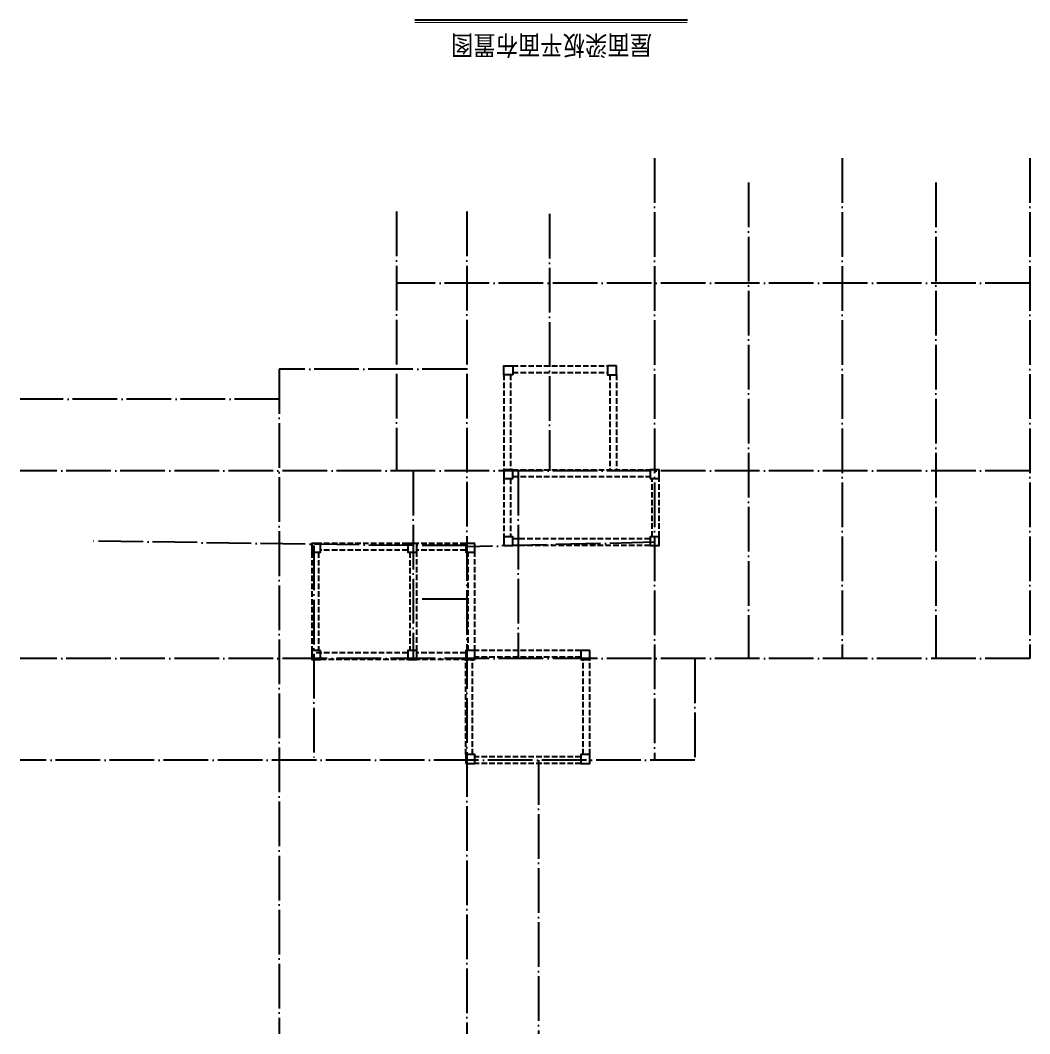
# Model space of a CAD drawing. Extents: x -186750 to 855523, y -12902 to 560425.
# Drawn here: x 788698 to 833898, y 315222 to 360590 of the extents above; entities that cross this region are included whole.
import ezdxf
from ezdxf.enums import TextEntityAlignment as Align

# ---------------------------------------------------------------- set-up
doc = ezdxf.new("R2010")
doc.units = 0
doc.header["$LTSCALE"] = 1000
doc.header["$MEASUREMENT"] = 0
doc.linetypes.add('DASH', pattern=[0.35, 0.25, -0.1])
doc.linetypes.add('DOTE', pattern=[2.42, 2, -0.2, 0.02, -0.2])
for name, color, linetype in [('a-dote', 14, 'DOTE'), ('s-beam', 4, 'DASH'), ('s-colu', 40, 'Continuous'), ('s-num', 90, 'Continuous')]:
    doc.layers.add(name, color=color, linetype=linetype)
doc.styles.add('TSSD_NORM', font='tssdeng.shx', dxfattribs={"bigfont": 'hztxt.shx'})

# ---------------------------------------------------------------- blocks, each defined once
blk = doc.blocks.new('A$C25775ADC')
at = {"layer": 'a-dote'}
for p, q in [((25200, 354422.4), (25200, 327472.4)), ((25200, 354422.4), (25200, 327472.4)), ((33600, 354422.4), (33600, 332022.4)), ((33600, 354422.4), (33600, 332022.4)), ((42000, 354422.4), (42000, 332022.4)), ((42000, 354422.4), (42000, 332022.4)), ((29400, 353322.4), (29400, 332022.4)), ((29400, 353322.4), (29400, 332022.4)), ((37800, 353322.4), (37800, 332022.4)), ((37800, 353322.4), (37800, 332022.4)), ((13650, 352022.4), (13650, 340422.4)), ((13650, 352022.4), (13650, 340422.4)), ((16800, 352022.4), (16800, 315222.4)), ((16800, 352022.4), (16800, 315222.4)), ((20500, 351922.4), (20500, 340422.4)), ((42000, 348822.4), (13650, 348822.4)), ((8400, 344972.4), (8400, 315222.4)), ((16800, 344972.4), (8400, 344972.4)), ((8400, 344972.4), (8400, 315222.4)), ((16800, 344972.4), (8400, 344972.4)), ((8400, 343622.4), (-3200, 343622.4)), ((8400, 343622.4), (-3200, 343622.4)), ((42000, 340422.4), (-3200, 340422.4)), ((42000, 340422.4), (-3200, 340422.4)), ((14400, 340422.4), (14400, 332022.4)), ((14400, 340422.4), (14400, 332022.4)), ((19100, 340422.4), (19100, 332022.4)), ((19100, 340422.4), (19100, 332022.4)), ((14400, 337072.4), (0, 337272.4)), ((14400, 337072.4), (0, 337272.4)), ((25200, 337222.4), (16800, 337022.4)), ((25200, 337222.4), (16800, 337022.4)), ((9950, 337072.4), (9950, 327472.4)), ((9950, 337072.4), (9950, 327472.4)), ((16800, 337072.4), (14400, 337072.4)), ((16800, 337072.4), (14400, 337072.4)), ((16800, 334672.4), (14400, 334672.4)), ((16800, 334672.4), (14400, 334672.4)), ((42000, 332022.4), (-3200, 332022.4)), ((42000, 332022.4), (-3200, 332022.4)), ((27000, 332022.4), (27000, 327472.4)), ((27000, 332022.4), (27000, 327472.4)), ((27000, 327472.4), (-3200, 327472.4)), ((27000, 327472.4), (0, 327472.4)), ((20000, 327472.4), (20000, 315222.4)), ((20000, 327472.4), (20000, 315222.4))]:
    blk.add_line(p, q, dxfattribs=at)
at = {"layer": 's-beam'}
for p, q in [((18850, 345122.4), (23100, 345122.4)), ((18850, 344822.4), (23100, 344822.4)), ((18450, 344722.4), (18450, 340472.4)), ((18750, 344722.4), (18750, 340472.4)), ((23200, 344722.4), (23200, 340472.4)), ((23500, 344722.4), (23500, 340472.4)), ((18850, 340472.4), (25000, 340472.4)), ((18450, 340072.3), (18450, 337372.3)), ((18750, 340072.3), (18750, 337472.4)), ((18850, 340172.4), (25000, 340172.4)), ((25100, 337472.4), (25100, 340072.4)), ((25400, 337472.4), (25400, 340072.4)), ((14150, 337172.4), (10250, 337172.4)), ((16750, 337172.4), (14550, 337172.4)), ((25000, 337372.4), (18850, 337372.3)), ((9850, 336777.8), (9850, 332377.8)), ((10150, 336777.8), (10150, 332377.8)), ((14150, 336872.4), (10250, 336872.4)), ((14250, 336772.4), (14250, 332372.4)), ((16750, 336872.4), (14550, 336872.4)), ((14550, 332372.4), (14550, 336772.4)), ((16850, 332372.4), (16850, 336772.4)), ((17150, 332372.4), (17150, 336872.4)), ((25000, 337072.4), (18850, 337072.4)), ((14150, 332272.4), (10050, 332272.4)), ((16750, 332272.4), (14550, 332272.4)), ((21900, 332372.4), (17150, 332372.4)), ((16800, 331972.4), (10050, 331972.4)), ((16750, 327722.4), (16750, 331972.4)), ((17050, 327722.4), (17050, 331972.4)), ((21900, 332072.4), (17150, 332072.4)), ((22000, 327722.4), (22000, 331972.4)), ((22300, 327722.4), (22300, 331972.4)), ((21900, 327622.4), (17150, 327622.4)), ((21900, 327322.4), (17150, 327322.4))]:
    blk.add_line(p, q, dxfattribs=at)
at = {"layer": 's-colu'}
for points in [[(18850, 344722.4), (18450, 344722.4), (18450, 345122.4), (18850, 345122.4)], [(23500, 345122.4), (23100, 345122.4), (23100, 344722.4), (23500, 344722.4)], [(18450, 340072.4), (18850, 340072.4), (18850, 340472.4), (18450, 340472.4)], [(25000, 340072.4), (25400, 340072.4), (25400, 340472.4), (25000, 340472.4)], [(10250, 337172.4), (9850, 337172.4), (9850, 336772.4), (10250, 336772.4)], [(14550, 337172.4), (14150, 337172.4), (14150, 336772.4), (14550, 336772.4)], [(17150, 337172.4), (16750, 337172.4), (16750, 336772.4), (17150, 336772.4)], [(18450, 337072.4), (18850, 337072.4), (18850, 337472.4), (18450, 337472.4)], [(25000, 337072.4), (25400, 337072.4), (25400, 337472.4), (25000, 337472.4)], [(10250, 332377.8), (9850, 332377.8), (9850, 331977.8), (10250, 331977.8)], [(14550, 332372.4), (14150, 332372.4), (14150, 331972.4), (14550, 331972.4)], [(16750, 331972.4), (17150, 331972.4), (17150, 332372.4), (16750, 332372.4)], [(21900, 331972.4), (22300, 331972.4), (22300, 332372.4), (21900, 332372.4)], [(16750, 327322.4), (17150, 327322.4), (17150, 327722.4), (16750, 327722.4)], [(21900, 327322.4), (22300, 327322.4), (22300, 327722.4), (21900, 327722.4)]]:
    blk.add_lwpolyline(points, close=True, dxfattribs=at)
at = {"layer": 's-num', "const_width": 50}
blk.add_lwpolyline([(26675.5, 360489.6), (14462.9, 360489.6)], dxfattribs=at)
at = {"layer": 's-num'}
blk.add_lwpolyline([(26675.5, 360589.6), (14462.9, 360589.6)], dxfattribs=at)
at = {"layer": 's-num', "style": 'TSSD_NORM'}
blk.add_text('屋面梁板平面布置图', height=1000, rotation=180, dxfattribs=at).set_placement((20585.8, 360297.5), align=Align.BOTTOM_CENTER)

msp = doc.modelspace()

# ---------------------------------------------------------------- block references
msp.add_blockref('A$C25775ADC', (791897.9, 0))

doc.saveas('drawing.dxf')
